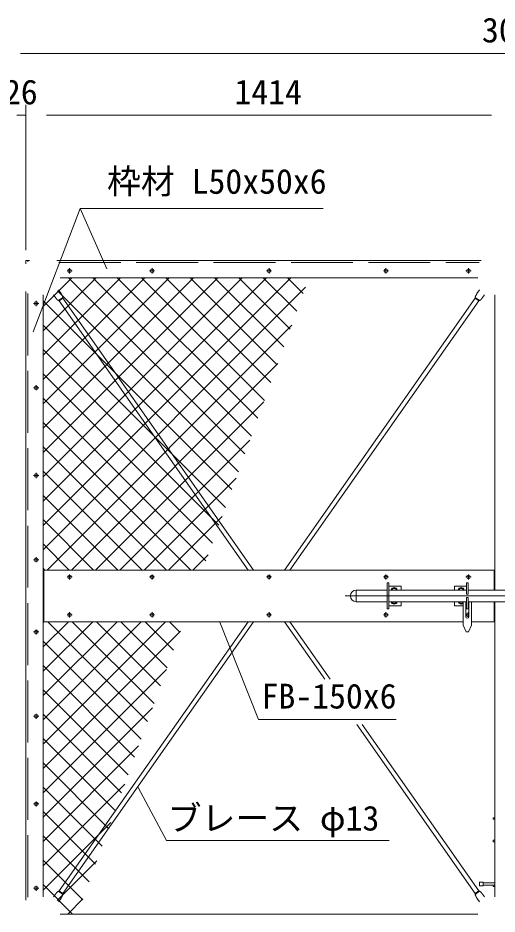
# Model space of a CAD drawing. Units: millimetres, scale not verified. Extents: x -6300 to 6300, y -4455 to 4455.
# Drawn here: x -3607 to -2213, y -858 to 1747 of the extents above; entities that cross this region are included whole.
import ezdxf
from ezdxf.enums import TextEntityAlignment as Align

# ---------------------------------------------------------------- set-up
doc = ezdxf.new("R2010")
doc.units = ezdxf.units.MM
doc.header["$LTSCALE"] = 30
doc.linetypes.add('DASHED', pattern=[7.5, 6, -1.5])
doc.linetypes.add('USER1', pattern=[50.8, 31.75, -6.35, 6.35, -6.35])
for name, color, linetype, lineweight in [('0-1_D-STR1', 1, 'Continuous', 18), ('0-2_D-BMK', 2, 'USER1', 13), ('0-6_D-STR-DIM', 7, 'Continuous', 9), ('0-8_D-STR-TXT', 7, 'Continuous', 9), ('0-9_D-STR3', 3, 'Continuous', 13), ('0-A_D-STR2', 7, 'Continuous', 9)]:
    doc.layers.add(name, color=color, linetype=linetype, lineweight=lineweight)
doc.styles.add('ＭＳ ゴシック', font='')
doc.styles.get('ＭＳ ゴシック').set_extended_font_data('MS Gothic')

msp = doc.modelspace()

# ---------------------------------------------------------------- linework, layer by layer
at = {"layer": '0-1_D-STR1'}
for p, q in [((-3583.41, 1042.16), (-3583.41, 1032.16)), ((-3573.41, 1042.16), (-3583.41, 1042.16)), ((-3493.41, 1042.16), (-2259.41, 1042.16)), ((-3483.41, 992.16), (-2269.41, 992.16)), ((-3583.41, 952.16), (-3583.41, -817.84)), ((-3533.41, 942.16), (-3533.41, -807.84)), ((-2219.41, 942.16), (-2219.41, 84.16)), ((-2219.41, 142.16), (-3533.41, 142.16)), ((-3531.41, 142.16), (-3531.41, -7.84)), ((-2221.41, 142.16), (-2221.41, 84.16)), ((-2221.41, 50.16), (-2221.41, -7.84)), ((-2219.41, 50.16), (-2219.41, -807.84)), ((-2312.16, -7.84), (-3533.41, -7.84)), ((-2219.41, -7.84), (-2287.16, -7.84)), ((-3483.41, -857.84), (-2269.41, -857.84))]:
    msp.add_line(p, q, dxfattribs=at)
at = {"layer": '0-1_D-STR1', "linetype": 'DASHED'}
for p, q in [((-3577.41, 1042.16), (-3577.41, 1038.16)), ((-3487.41, 1036.16), (-2265.41, 1036.16)), ((-3577.41, 946.16), (-3577.41, -811.84))]:
    msp.add_line(p, q, dxfattribs=at)
at = {"layer": '0-2_D-BMK'}
for p, q in [((-3456.41, 1019.6), (-3456.41, 1004.72)), ((-3216.41, 1019.6), (-3216.41, 1004.72)), ((-2876.41, 1019.6), (-2876.41, 1004.72)), ((-2536.41, 1019.6), (-2536.41, 1004.72)), ((-2296.41, 1019.6), (-2296.41, 1004.72)), ((-3463.85, 1012.16), (-3448.97, 1012.16)), ((-3223.85, 1012.16), (-3208.97, 1012.16)), ((-2883.85, 1012.16), (-2868.97, 1012.16)), ((-2543.85, 1012.16), (-2528.97, 1012.16)), ((-2303.85, 1012.16), (-2288.97, 1012.16)), ((-3560.85, 917.16), (-3545.97, 917.16)), ((-3553.41, 924.6), (-3553.41, 909.72)), ((-3553.41, 679.6), (-3553.41, 664.72)), ((-3560.85, 672.16), (-3545.97, 672.16)), ((-3560.85, 417.16), (-3545.97, 417.16)), ((-3553.41, 424.6), (-3553.41, 409.72)), ((-3560.85, 172.16), (-3545.97, 172.16)), ((-3553.41, 179.6), (-3553.41, 164.72)), ((-3463.85, 122.16), (-3448.97, 122.16)), ((-3456.41, 129.6), (-3456.41, 114.72)), ((-3223.85, 122.16), (-3208.97, 122.16)), ((-3216.41, 129.6), (-3216.41, 114.72)), ((-2883.85, 122.16), (-2868.97, 122.16)), ((-2876.41, 129.6), (-2876.41, 114.72)), ((-2543.85, 122.16), (-2528.97, 122.16)), ((-2536.41, 129.6), (-2536.41, 114.72)), ((-2303.85, 122.16), (-2288.97, 122.16)), ((-2296.41, 129.6), (-2296.41, 114.72)), ((-1724.66, 67.16), (-2654.66, 67.16)), ((-3463.85, 12.16), (-3448.97, 12.16)), ((-3456.41, 4.72), (-3456.41, 19.6)), ((-3223.85, 12.16), (-3208.97, 12.16)), ((-3216.41, 4.72), (-3216.41, 19.6)), ((-2883.85, 12.16), (-2868.97, 12.16)), ((-2876.41, 4.72), (-2876.41, 19.6)), ((-2543.85, 12.16), (-2528.97, 12.16)), ((-2536.41, 4.72), (-2536.41, 19.6)), ((-2303.85, 12.16), (-2295.16, 12.16)), ((-2296.41, 4.72), (-2296.41, 19.6)), ((-3560.85, -37.84), (-3545.97, -37.84)), ((-3553.41, -45.28), (-3553.41, -30.4)), ((-3560.85, -282.84), (-3545.97, -282.84)), ((-3553.41, -290.28), (-3553.41, -275.4)), ((-3560.85, -537.84), (-3545.97, -537.84)), ((-3553.41, -545.28), (-3553.41, -530.4)), ((-3553.41, -790.28), (-3553.41, -775.4)), ((-3560.85, -782.84), (-3545.97, -782.84))]:
    msp.add_line(p, q, dxfattribs=at)
at = {"layer": '0-6_D-STR-DIM'}
for p, q in [((-719.41, 1644.2), (-3599.41, 1644.2)), ((-3583.41, 1072.16), (-3583.41, 1494.2)), ((-3583.41, 1072.16), (-3583.41, 1494.2)), ((-3583.41, 1464.2), (-3609.41, 1464.2)), ((-3523.41, 1464.2), (-2229.41, 1464.2)), ((-3523.41, 1464.2), (-3463.41, 1464.2)), ((-2229.41, 1464.2), (-2289.41, 1464.2))]:
    msp.add_line(p, q, dxfattribs=at)
at = {"layer": '0-8_D-STR-TXT'}
msp.add_line((-3426.05, 1193.57), (-3347.84, 1017.93), dxfattribs=at)
for points in [[(-2719.21, 1193.57), (-3426.05, 1193.57), (-3562.11, 834.44)], [(-2506.37, -292.06), (-2906.97, -292.06), (-3019.53, -9.7)], [(-2526.81, -644.38), (-3174.18, -644.38), (-3257.34, -489.45)]]:
    msp.add_lwpolyline(points, dxfattribs=at)
at = {"layer": '0-9_D-STR3'}
for p, q in [((-3503.21, 942.36), (-3497.63, 934.41)), ((-3488.86, 956.72), (-3481.26, 945.9)), ((-2263.97, 956.72), (-2271.56, 945.9)), ((-2249.61, 942.36), (-2255.19, 934.41)), ((-3476.16, 934.83), (-3488.94, 925.85)), ((-3476.2, 932.35), (-3486.6, 925.05)), ((-3486.6, 925.05), (-2936.84, 142.16)), ((-3476.2, 932.35), (-2921.32, 142.16)), ((-2276.62, 932.35), (-2831.5, 142.16)), ((-2266.22, 925.05), (-2815.99, 142.16)), ((-2276.67, 934.83), (-2263.88, 925.85)), ((-2276.62, 932.35), (-2266.22, 925.05)), ((-2532.41, 104.66), (-2532.41, 29.66)), ((-2532.41, 104.66), (-2527.91, 104.66)), ((-2527.91, 104.66), (-2527.91, 29.66)), ((-2301.91, 104.66), (-2301.91, 72.16)), ((-2297.41, 104.66), (-2301.91, 104.66)), ((-2297.41, 104.66), (-2297.41, 72.16)), ((-2622.66, 84.16), (-2622.66, 50.16)), ((-2532.41, 84.16), (-2622.66, 84.16)), ((-2527.91, 95.66), (-2492.41, 95.66)), ((-2301.91, 84.16), (-2527.91, 84.16)), ((-2512.41, 89.66), (-2518.91, 85.92)), ((-2518.91, 85.92), (-2518.91, 84.16)), ((-2512.41, 89.66), (-2505.91, 85.92)), ((-2505.91, 85.92), (-2505.91, 84.16)), ((-2492.41, 95.66), (-2492.41, 84.16)), ((-2337.41, 95.66), (-2337.41, 84.16)), ((-2301.91, 95.66), (-2337.41, 95.66)), ((-2317.41, 89.66), (-2323.91, 85.92)), ((-2323.91, 85.92), (-2323.91, 84.16)), ((-2317.41, 89.66), (-2310.91, 85.92)), ((-2310.91, 85.92), (-2310.91, 84.16)), ((-2021.41, 84.16), (-2297.41, 84.16)), ((-2297.41, 72.16), (-2301.91, 72.16)), ((-2301.91, 62.16), (-2301.91, 29.66)), ((-2297.41, 62.16), (-2301.91, 62.16)), ((-2297.41, 62.16), (-2297.41, 29.66)), ((-2532.41, 50.16), (-2622.66, 50.16)), ((-2532.41, 29.66), (-2527.91, 29.66)), ((-2301.91, 50.16), (-2527.91, 50.16)), ((-2527.91, 38.66), (-2492.41, 38.66)), ((-2518.91, 50.16), (-2518.91, 48.4)), ((-2512.41, 44.66), (-2518.91, 48.4)), ((-2512.41, 44.66), (-2505.91, 48.4)), ((-2505.91, 50.16), (-2505.91, 48.4)), ((-2492.41, 50.16), (-2492.41, 38.66)), ((-2337.41, 50.16), (-2337.41, 38.66)), ((-2312.16, 38.66), (-2337.41, 38.66)), ((-2323.91, 50.16), (-2323.91, 48.4)), ((-2317.41, 44.66), (-2323.91, 48.4)), ((-2317.41, 44.66), (-2312.16, 47.68)), ((-2312.16, 50.16), (-2312.16, -17.84)), ((-2304.16, 50.16), (-2304.16, 6.66)), ((-2301.91, 38.66), (-2304.16, 38.66)), ((-2297.41, 29.66), (-2301.91, 29.66)), ((-2021.41, 50.16), (-2297.41, 50.16)), ((-2295.16, 50.16), (-2295.16, 6.66)), ((-2287.16, 50.16), (-2287.16, -17.84)), ((-2936.84, -7.84), (-3486.6, -790.72)), ((-2921.32, -7.84), (-3476.2, -798.02)), ((-2831.5, -7.84), (-2713.93, -175.26)), ((-2815.99, -7.84), (-2698.41, -175.26)), ((-2302.66, -37.84), (-2312.16, -17.84)), ((-2296.66, -37.84), (-2287.16, -17.84)), ((-2296.66, -37.84), (-2302.66, -37.84)), ((-2621.38, -307.06), (-2276.62, -798.02)), ((-2605.86, -307.06), (-2266.22, -790.72)), ((-2219.41, -577.84), (-2224.41, -577.84)), ((-2224.41, -577.84), (-2224.41, -582.34)), ((-2219.41, -582.34), (-2224.41, -582.34)), ((-2219.41, -643.34), (-2224.41, -643.34)), ((-2224.41, -643.34), (-2224.41, -647.84)), ((-2219.41, -647.84), (-2224.41, -647.84)), ((-2263.91, -775.34), (-2263.91, -765.34)), ((-2253.91, -765.34), (-2263.91, -765.34)), ((-2253.91, -775.34), (-2263.91, -775.34)), ((-2253.91, -775.34), (-2253.91, -765.34)), ((-2253.91, -767.34), (-2219.41, -767.34)), ((-2219.41, -773.34), (-2253.91, -773.34)), ((-2224.41, -773.34), (-2224.41, -777.84)), ((-2219.41, -777.84), (-2224.41, -777.84)), ((-3503.21, -808.03), (-3497.63, -800.08)), ((-3488.94, -791.52), (-3476.16, -800.5)), ((-3486.6, -790.72), (-3476.2, -798.02)), ((-2263.88, -791.52), (-2276.67, -800.5)), ((-2266.22, -790.72), (-2276.62, -798.02)), ((-2249.61, -808.03), (-2255.19, -800.08)), ((-3488.86, -822.39), (-3481.26, -811.58)), ((-2263.97, -822.39), (-2271.56, -811.58))]:
    msp.add_line(p, q, dxfattribs=at)
for points in [[(-3478.65, 941.46), (-3478.77, 941.68), (-3478.89, 941.89), (-3479.02, 942.11), (-3479.14, 942.32), (-3479.26, 942.54), (-3479.38, 942.75), (-3479.5, 942.97), (-3479.62, 943.18), (-3479.75, 943.39), (-3479.87, 943.6), (-3479.99, 943.82), (-3480.12, 944.03), (-3480.24, 944.24), (-3480.37, 944.45), (-3480.49, 944.66), (-3480.62, 944.87), (-3480.75, 945.07), (-3480.87, 945.28), (-3481, 945.49), (-3481.13, 945.7), (-3481.26, 945.9)], [(-3476.2, 932.35), (-3476.2, 932.59), (-3476.19, 932.84), (-3476.17, 933.09), (-3476.16, 933.33), (-3476.16, 933.58), (-3476.15, 933.83), (-3476.14, 934.08), (-3476.14, 934.32), (-3476.15, 934.57), (-3476.16, 934.81), (-3476.17, 935.06), (-3476.19, 935.3), (-3476.22, 935.54), (-3476.26, 935.78), (-3476.3, 936.02), (-3476.35, 936.26), (-3476.4, 936.5), (-3476.47, 936.73), (-3476.54, 936.97), (-3476.61, 937.2), (-3476.69, 937.43), (-3476.77, 937.66), (-3476.86, 937.89), (-3476.96, 938.12), (-3477.05, 938.35), (-3477.15, 938.58), (-3477.26, 938.8), (-3477.36, 939.03), (-3477.47, 939.25), (-3477.59, 939.48), (-3477.7, 939.7), (-3477.82, 939.92), (-3477.93, 940.14), (-3478.05, 940.36), (-3478.17, 940.58), (-3478.29, 940.8), (-3478.41, 941.02), (-3478.53, 941.24), (-3478.65, 941.46)], [(-2276.62, 932.35), (-2276.63, 932.59), (-2276.64, 932.84), (-2276.65, 933.09), (-2276.66, 933.33), (-2276.67, 933.58), (-2276.67, 933.83), (-2276.68, 934.08), (-2276.68, 934.32), (-2276.67, 934.57), (-2276.67, 934.81), (-2276.65, 935.06), (-2276.63, 935.3), (-2276.6, 935.54), (-2276.57, 935.78), (-2276.52, 936.02), (-2276.47, 936.26), (-2276.42, 936.5), (-2276.35, 936.73), (-2276.29, 936.97), (-2276.21, 937.2), (-2276.13, 937.43), (-2276.05, 937.66), (-2275.96, 937.89), (-2275.87, 938.12), (-2275.77, 938.35), (-2275.67, 938.58), (-2275.56, 938.8), (-2275.46, 939.03), (-2275.35, 939.25), (-2275.24, 939.48), (-2275.12, 939.7), (-2275, 939.92), (-2274.89, 940.14), (-2274.77, 940.36), (-2274.65, 940.58), (-2274.53, 940.8), (-2274.41, 941.02), (-2274.29, 941.24), (-2274.17, 941.46)], [(-2274.17, 941.46), (-2274.05, 941.68), (-2273.93, 941.89), (-2273.81, 942.11), (-2273.69, 942.32), (-2273.57, 942.54), (-2273.44, 942.75), (-2273.32, 942.97), (-2273.2, 943.18), (-2273.08, 943.39), (-2272.95, 943.6), (-2272.83, 943.82), (-2272.71, 944.03), (-2272.58, 944.24), (-2272.46, 944.45), (-2272.33, 944.66), (-2272.2, 944.87), (-2272.08, 945.07), (-2271.95, 945.28), (-2271.82, 945.49), (-2271.69, 945.7), (-2271.56, 945.9)], [(-3494.34, 930.45), (-3494.5, 930.63), (-3494.66, 930.82), (-3494.82, 931.01), (-3494.99, 931.19), (-3495.15, 931.38), (-3495.31, 931.57), (-3495.47, 931.75), (-3495.63, 931.94), (-3495.78, 932.13), (-3495.94, 932.32), (-3496.1, 932.51), (-3496.26, 932.69), (-3496.41, 932.88), (-3496.57, 933.07), (-3496.72, 933.26), (-3496.87, 933.45), (-3497.03, 933.64), (-3497.18, 933.83), (-3497.33, 934.02), (-3497.48, 934.22), (-3497.63, 934.41)], [(-3486.6, 925.05), (-3486.83, 925.12), (-3487.07, 925.2), (-3487.3, 925.27), (-3487.54, 925.35), (-3487.77, 925.42), (-3488.01, 925.5), (-3488.24, 925.58), (-3488.47, 925.66), (-3488.7, 925.75), (-3488.93, 925.84), (-3489.16, 925.94), (-3489.38, 926.04), (-3489.6, 926.15), (-3489.81, 926.26), (-3490.02, 926.39), (-3490.23, 926.51), (-3490.43, 926.65), (-3490.63, 926.79), (-3490.83, 926.93), (-3491.02, 927.08), (-3491.21, 927.23), (-3491.4, 927.39), (-3491.59, 927.55), (-3491.77, 927.72), (-3491.95, 927.88), (-3492.13, 928.06), (-3492.31, 928.23), (-3492.49, 928.41), (-3492.66, 928.59), (-3492.83, 928.77), (-3493, 928.95), (-3493.17, 929.14), (-3493.34, 929.32), (-3493.51, 929.51), (-3493.68, 929.7), (-3493.84, 929.89), (-3494.01, 930.07), (-3494.17, 930.26), (-3494.34, 930.45)], [(-2266.22, 925.05), (-2265.99, 925.12), (-2265.75, 925.2), (-2265.52, 925.27), (-2265.28, 925.35), (-2265.05, 925.42), (-2264.81, 925.5), (-2264.58, 925.58), (-2264.35, 925.66), (-2264.12, 925.75), (-2263.89, 925.84), (-2263.67, 925.94), (-2263.44, 926.04), (-2263.23, 926.15), (-2263.01, 926.26), (-2262.8, 926.39), (-2262.6, 926.51), (-2262.39, 926.65), (-2262.19, 926.79), (-2261.99, 926.93), (-2261.8, 927.08), (-2261.61, 927.23), (-2261.42, 927.39), (-2261.23, 927.55), (-2261.05, 927.72), (-2260.87, 927.88), (-2260.69, 928.06), (-2260.51, 928.23), (-2260.33, 928.41), (-2260.16, 928.59), (-2259.99, 928.77), (-2259.82, 928.95), (-2259.65, 929.14), (-2259.48, 929.32), (-2259.31, 929.51), (-2259.15, 929.7), (-2258.98, 929.89), (-2258.81, 930.07), (-2258.65, 930.26), (-2258.49, 930.45)], [(-2258.49, 930.45), (-2258.32, 930.63), (-2258.16, 930.82), (-2258, 931.01), (-2257.84, 931.19), (-2257.68, 931.38), (-2257.52, 931.57), (-2257.36, 931.75), (-2257.2, 931.94), (-2257.04, 932.13), (-2256.88, 932.32), (-2256.72, 932.51), (-2256.57, 932.69), (-2256.41, 932.88), (-2256.26, 933.07), (-2256.1, 933.26), (-2255.95, 933.45), (-2255.8, 933.64), (-2255.64, 933.83), (-2255.49, 934.02), (-2255.34, 934.22), (-2255.19, 934.41)], [(-3494.34, -796.12), (-3494.5, -796.31), (-3494.66, -796.49), (-3494.82, -796.68), (-3494.99, -796.87), (-3495.15, -797.06), (-3495.31, -797.24), (-3495.47, -797.43), (-3495.63, -797.62), (-3495.78, -797.8), (-3495.94, -797.99), (-3496.1, -798.18), (-3496.26, -798.37), (-3496.41, -798.56), (-3496.57, -798.75), (-3496.72, -798.94), (-3496.87, -799.13), (-3497.03, -799.32), (-3497.18, -799.51), (-3497.33, -799.7), (-3497.48, -799.89), (-3497.63, -800.08)], [(-3486.6, -790.72), (-3486.83, -790.8), (-3487.07, -790.87), (-3487.3, -790.95), (-3487.54, -791.02), (-3487.77, -791.1), (-3488.01, -791.17), (-3488.24, -791.25), (-3488.47, -791.34), (-3488.7, -791.42), (-3488.93, -791.52), (-3489.16, -791.61), (-3489.38, -791.71), (-3489.6, -791.82), (-3489.81, -791.94), (-3490.02, -792.06), (-3490.23, -792.19), (-3490.43, -792.32), (-3490.63, -792.46), (-3490.83, -792.6), (-3491.02, -792.75), (-3491.21, -792.91), (-3491.4, -793.06), (-3491.59, -793.23), (-3491.77, -793.39), (-3491.95, -793.56), (-3492.13, -793.73), (-3492.31, -793.91), (-3492.49, -794.08), (-3492.66, -794.26), (-3492.83, -794.44), (-3493, -794.63), (-3493.17, -794.81), (-3493.34, -795), (-3493.51, -795.19), (-3493.68, -795.37), (-3493.84, -795.56), (-3494.01, -795.75), (-3494.17, -795.93), (-3494.34, -796.12)], [(-3478.65, -807.13), (-3478.77, -807.35), (-3478.89, -807.57), (-3479.02, -807.78), (-3479.14, -808), (-3479.26, -808.21), (-3479.38, -808.43), (-3479.5, -808.64), (-3479.62, -808.85), (-3479.75, -809.07), (-3479.87, -809.28), (-3479.99, -809.49), (-3480.12, -809.7), (-3480.24, -809.91), (-3480.37, -810.12), (-3480.49, -810.33), (-3480.62, -810.54), (-3480.75, -810.75), (-3480.87, -810.96), (-3481, -811.16), (-3481.13, -811.37), (-3481.26, -811.58)], [(-3476.2, -798.02), (-3476.2, -798.27), (-3476.19, -798.52), (-3476.17, -798.76), (-3476.16, -799.01), (-3476.16, -799.26), (-3476.15, -799.5), (-3476.14, -799.75), (-3476.14, -800), (-3476.15, -800.24), (-3476.16, -800.49), (-3476.17, -800.73), (-3476.19, -800.97), (-3476.22, -801.22), (-3476.26, -801.46), (-3476.3, -801.7), (-3476.35, -801.93), (-3476.4, -802.17), (-3476.47, -802.41), (-3476.54, -802.64), (-3476.61, -802.87), (-3476.69, -803.11), (-3476.77, -803.34), (-3476.86, -803.57), (-3476.96, -803.8), (-3477.05, -804.02), (-3477.15, -804.25), (-3477.26, -804.48), (-3477.36, -804.7), (-3477.47, -804.93), (-3477.59, -805.15), (-3477.7, -805.37), (-3477.82, -805.6), (-3477.93, -805.82), (-3478.05, -806.04), (-3478.17, -806.26), (-3478.29, -806.48), (-3478.41, -806.7), (-3478.53, -806.92), (-3478.65, -807.13)], [(-2276.62, -798.02), (-2276.63, -798.27), (-2276.64, -798.52), (-2276.65, -798.76), (-2276.66, -799.01), (-2276.67, -799.26), (-2276.67, -799.5), (-2276.68, -799.75), (-2276.68, -800), (-2276.67, -800.24), (-2276.67, -800.49), (-2276.65, -800.73), (-2276.63, -800.97), (-2276.6, -801.22), (-2276.57, -801.46), (-2276.52, -801.7), (-2276.47, -801.93), (-2276.42, -802.17), (-2276.35, -802.41), (-2276.29, -802.64), (-2276.21, -802.87), (-2276.13, -803.11), (-2276.05, -803.34), (-2275.96, -803.57), (-2275.87, -803.8), (-2275.77, -804.02), (-2275.67, -804.25), (-2275.56, -804.48), (-2275.46, -804.7), (-2275.35, -804.93), (-2275.24, -805.15), (-2275.12, -805.37), (-2275, -805.6), (-2274.89, -805.82), (-2274.77, -806.04), (-2274.65, -806.26), (-2274.53, -806.48), (-2274.41, -806.7), (-2274.29, -806.92), (-2274.17, -807.13)], [(-2274.17, -807.13), (-2274.05, -807.35), (-2273.93, -807.57), (-2273.81, -807.78), (-2273.69, -808), (-2273.57, -808.21), (-2273.44, -808.43), (-2273.32, -808.64), (-2273.2, -808.85), (-2273.08, -809.07), (-2272.95, -809.28), (-2272.83, -809.49), (-2272.71, -809.7), (-2272.58, -809.91), (-2272.46, -810.12), (-2272.33, -810.33), (-2272.2, -810.54), (-2272.08, -810.75), (-2271.95, -810.96), (-2271.82, -811.16), (-2271.69, -811.37), (-2271.56, -811.58)], [(-2266.22, -790.72), (-2265.99, -790.8), (-2265.75, -790.87), (-2265.52, -790.95), (-2265.28, -791.02), (-2265.05, -791.1), (-2264.81, -791.17), (-2264.58, -791.25), (-2264.35, -791.34), (-2264.12, -791.42), (-2263.89, -791.52), (-2263.67, -791.61), (-2263.44, -791.71), (-2263.23, -791.82), (-2263.01, -791.94), (-2262.8, -792.06), (-2262.6, -792.19), (-2262.39, -792.32), (-2262.19, -792.46), (-2261.99, -792.6), (-2261.8, -792.75), (-2261.61, -792.91), (-2261.42, -793.06), (-2261.23, -793.23), (-2261.05, -793.39), (-2260.87, -793.56), (-2260.69, -793.73), (-2260.51, -793.91), (-2260.33, -794.08), (-2260.16, -794.26), (-2259.99, -794.44), (-2259.82, -794.63), (-2259.65, -794.81), (-2259.48, -795), (-2259.31, -795.19), (-2259.15, -795.37), (-2258.98, -795.56), (-2258.81, -795.75), (-2258.65, -795.93), (-2258.49, -796.12)], [(-2258.49, -796.12), (-2258.32, -796.31), (-2258.16, -796.49), (-2258, -796.68), (-2257.84, -796.87), (-2257.68, -797.06), (-2257.52, -797.24), (-2257.36, -797.43), (-2257.2, -797.62), (-2257.04, -797.8), (-2256.88, -797.99), (-2256.72, -798.18), (-2256.57, -798.37), (-2256.41, -798.56), (-2256.26, -798.75), (-2256.1, -798.94), (-2255.95, -799.13), (-2255.8, -799.32), (-2255.64, -799.51), (-2255.49, -799.7), (-2255.34, -799.89), (-2255.19, -800.08)]]:
    msp.add_lwpolyline(points, dxfattribs=at)
for centre in [(-3456.41, 1012.16), (-3216.41, 1012.16), (-2876.41, 1012.16), (-2536.41, 1012.16), (-2296.41, 1012.16), (-3553.41, 917.16), (-3553.41, 672.16), (-3553.41, 417.16), (-3553.41, 172.16), (-3456.41, 122.16), (-3216.41, 122.16), (-2876.41, 122.16), (-2536.41, 122.16), (-2296.41, 122.16), (-3456.41, 12.16), (-3216.41, 12.16), (-2876.41, 12.16), (-2536.41, 12.16), (-3553.41, -37.84), (-3553.41, -282.84), (-3553.41, -537.84), (-3553.41, -782.84)]:
    msp.add_circle(centre, 5.25, dxfattribs=at)
for centre, radius, start, end in [((-2622.66, 67.16), 17, 90, 270), ((-2512.41, 82.16), 9, 12.83959, 167.16041), ((-2512.41, 82.16), 6.5, 17.92021, 162.07979), ((-2317.41, 82.16), 9, 12.83959, 167.16041), ((-2317.41, 82.16), 6.5, 17.92021, 162.07979), ((-2512.41, 52.16), 9, 192.83959, 347.16041), ((-2512.41, 52.16), 6.5, 197.92021, 342.07979), ((-2317.41, 52.16), 9, 192.83959, 305.68533), ((-2317.41, 52.16), 6.5, 197.92022, 323.87107), ((-2299.66, 6.66), 4.5, 180, 0), ((-2296.41, 12.16), 5.25, 76.22229, 283.77771)]:
    msp.add_arc(centre, radius, start, end, dxfattribs=at)
at = {"layer": '0-A_D-STR2'}
for p, q in [((-3533.41, 908.56), (-3449.81, 992.16)), ((-3533.41, 837.85), (-3379.1, 992.16)), ((-3533.41, 767.14), (-3308.39, 992.16)), ((-3533.41, 696.43), (-3237.68, 992.16)), ((-3533.41, 625.72), (-3166.97, 992.16)), ((-3533.41, 555.01), (-3096.26, 992.16)), ((-3533.41, 484.3), (-3025.55, 992.16)), ((-3533.41, 413.59), (-2954.84, 992.16)), ((-3533.41, 342.88), (-2884.13, 992.16)), ((-3533.41, 272.17), (-2813.41, 992.16)), ((-2946.59, 479.68), (-3459.07, 992.16)), ((-2927.72, 531.53), (-3388.36, 992.16)), ((-2908.86, 583.37), (-3317.65, 992.16)), ((-2889.99, 635.21), (-3246.94, 992.16)), ((-2871.12, 687.05), (-3176.23, 992.16)), ((-2852.25, 738.89), (-3105.52, 992.16)), ((-2833.38, 790.74), (-3034.81, 992.16)), ((-2814.51, 842.58), (-2964.1, 992.16)), ((-2795.64, 894.42), (-2893.39, 992.16)), ((-2776.77, 946.26), (-2822.68, 992.16)), ((-3533.41, 201.46), (-2770, 964.86)), ((-2965.46, 427.84), (-3491.6, 953.98)), ((-2984.33, 376), (-3533.41, 925.08)), ((-3003.2, 324.16), (-3533.41, 854.37)), ((-3521.99, 142.16), (-2810.47, 853.69)), ((-3022.07, 272.32), (-3533.41, 783.66)), ((-3451.28, 142.16), (-2850.93, 742.51)), ((-3040.94, 220.48), (-3533.41, 712.95)), ((-3059.81, 168.63), (-3533.41, 642.24)), ((-3380.57, 142.16), (-2891.4, 631.34)), ((-3104.05, 142.16), (-3533.41, 571.53)), ((-3174.76, 142.16), (-3533.41, 500.82)), ((-3309.86, 142.16), (-2931.86, 520.16)), ((-3245.47, 142.16), (-3533.41, 430.11)), ((-3239.15, 142.16), (-2972.32, 408.99)), ((-3316.18, 142.16), (-3533.41, 359.4)), ((-3386.89, 142.16), (-3533.41, 288.69)), ((-3168.44, 142.16), (-3012.79, 297.81)), ((-3457.6, 142.16), (-3533.41, 217.97)), ((-3097.73, 142.16), (-3053.25, 186.64)), ((-3528.31, 142.16), (-3533.41, 147.26)), ((-3533.41, -10.68), (-3530.57, -7.84)), ((-3533.41, -81.39), (-3459.86, -7.84)), ((-3533.41, -152.1), (-3389.15, -7.84)), ((-3533.41, -222.81), (-3318.44, -7.84)), ((-3533.41, -293.52), (-3247.73, -7.84)), ((-3533.41, -364.23), (-3177.02, -7.84)), ((-3229.63, -297.94), (-3519.73, -7.84)), ((-3210.76, -246.1), (-3449.02, -7.84)), ((-3191.89, -194.26), (-3378.31, -7.84)), ((-3173.02, -142.42), (-3307.6, -7.84)), ((-3154.15, -90.58), (-3236.89, -7.84)), ((-3135.28, -38.73), (-3166.18, -7.84)), ((-3533.41, -434.94), (-3134.18, -35.71)), ((-3248.49, -349.78), (-3533.41, -64.87)), ((-3267.36, -401.63), (-3533.41, -135.58)), ((-3533.41, -505.65), (-3174.65, -146.89)), ((-3286.23, -453.47), (-3533.41, -206.29)), ((-3533.41, -576.36), (-3215.11, -258.06)), ((-3305.1, -505.31), (-3533.41, -277)), ((-3323.97, -557.15), (-3533.41, -347.71)), ((-3533.41, -647.07), (-3255.58, -369.24)), ((-3342.84, -608.99), (-3533.41, -418.42)), ((-3533.41, -717.78), (-3296.04, -480.41)), ((-3361.71, -660.84), (-3533.41, -489.13)), ((-3380.58, -712.68), (-3533.41, -559.84)), ((-3533.41, -788.49), (-3336.5, -591.59)), ((-3399.45, -764.52), (-3533.41, -630.55)), ((-3418.31, -816.36), (-3533.41, -701.26)), ((-3492.73, -818.52), (-3376.97, -702.76)), ((-3447.55, -857.84), (-3533.41, -771.97)), ((-3461.33, -857.84), (-3417.43, -813.94))]:
    msp.add_line(p, q, dxfattribs=at)

# ---------------------------------------------------------------- texts
at = {"layer": '0-6_D-STR-DIM', "style": 'ＭＳ ゴシック'}
for s, p in [('3000', (-2257.1, 1654.33)), ('26', (-3647.25, 1474.33)), ('1414', (-2976.95, 1474.33))]:
    msp.add_text(s, height=72.14, dxfattribs=at).set_placement(p, align=Align.BOTTOM_LEFT)
at = {"layer": '0-8_D-STR-TXT', "style": 'ＭＳ ゴシック'}
for s, p in [('枠材 L50x50x6', (-3347.38, 1214.36)), ('FB-150x6', (-2898.08, -281.94)), ('ブレース φ13', (-3170.99, -636.7))]:
    msp.add_text(s, height=72.14, dxfattribs=at).set_placement(p, align=Align.BOTTOM_LEFT)

doc.saveas('drawing.dxf')
